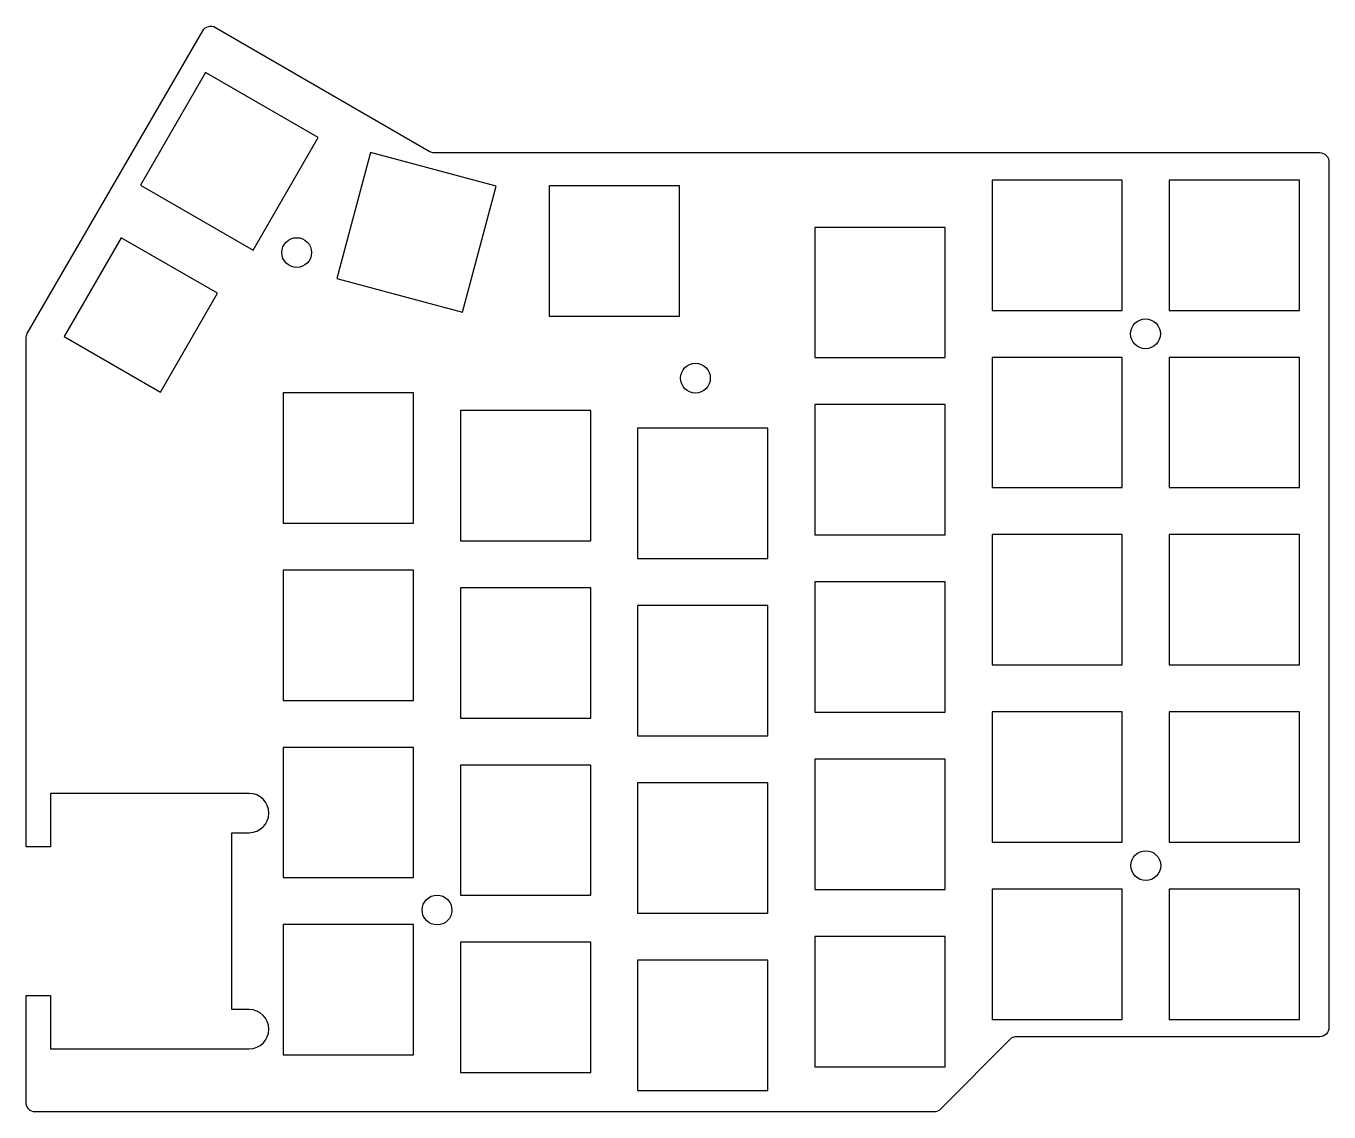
# Model space of a CAD drawing. Header units: millimetres. Extents: x -69 to 71, y -55 to 62.
import ezdxf

# ---------------------------------------------------------------- set-up
doc = ezdxf.new("R2010")
doc.units = ezdxf.units.MM
doc.layers.get('0').update_dxf_attribs({"linetype": 'CONTINUOUS'})

msp = doc.modelspace()

# ---------------------------------------------------------------- linework, layer by layer
msp.add_lwpolyline([(-50.07, 61.58, -0.414214), (-48.7, 61.94), (-25.72, 48.62, 0.132114), (-25.22, 48.48), (70, 48.48, -0.414213), (71, 47.48), (71, -45.53, -0.414213), (70, -46.53), (37.41, -46.53, 0.199429), (36.7, -46.82), (29.24, -54.31, -0.199429), (28.53, -54.61), (-68.07, -54.61, -0.414213), (-69.07, -53.61), (-69.07, -42.11), (-66.45, -42.11), (-66.45, -47.83), (-45.08, -47.83, 1), (-45.08, -43.61), (-46.94, -43.61), (-46.94, -24.6), (-45.08, -24.6, 1), (-45.08, -20.38), (-66.45, -20.38), (-66.45, -26.11), (-69.07, -26.11), (-69.07, 28.5), (-69.07, 28.53, -0.132115), (-68.94, 29.03)], format="xyb", close=True)
for points in [[(-44.66, 37.98), (-37.66, 50.1), (-49.78, 57.1), (-56.78, 44.98)], [(-18.53, 44.86), (-32.05, 48.49), (-35.68, 34.96), (-22.15, 31.34)], [(-12.84, 30.9), (1.16, 30.9), (1.16, 44.9), (-12.84, 44.9)], [(34.78, 31.53), (48.78, 31.53), (48.78, 45.53), (34.78, 45.53)], [(67.83, 31.53), (67.83, 45.53), (53.83, 45.53), (53.83, 31.53)], [(-64.98, 28.72), (-54.63, 22.75), (-48.51, 33.36), (-58.86, 39.33)], [(29.73, 26.45), (29.73, 40.45), (15.73, 40.45), (15.73, 26.45)], [(48.78, 12.48), (48.78, 26.48), (34.78, 26.48), (34.78, 12.48)], [(67.83, 12.48), (67.83, 26.48), (53.83, 26.48), (53.83, 12.48)], [(-41.42, 8.67), (-27.42, 8.67), (-27.42, 22.67), (-41.42, 22.67)], [(29.73, 7.4), (29.73, 21.4), (15.73, 21.4), (15.73, 7.4)], [(-8.37, 6.77), (-8.37, 20.77), (-22.37, 20.77), (-22.37, 6.77)], [(-3.32, 4.86), (10.68, 4.86), (10.68, 18.86), (-3.32, 18.86)], [(34.78, -6.57), (48.78, -6.57), (48.78, 7.43), (34.78, 7.43)], [(67.83, -6.57), (67.83, 7.43), (53.83, 7.43), (53.83, -6.57)], [(-27.42, -10.38), (-27.42, 3.62), (-41.42, 3.62), (-41.42, -10.38)], [(-22.37, -12.28), (-8.37, -12.28), (-8.37, 1.72), (-22.37, 1.72)], [(29.73, -11.65), (29.73, 2.35), (15.73, 2.35), (15.73, -11.65)], [(10.68, -14.19), (10.68, -0.19), (-3.32, -0.19), (-3.32, -14.19)], [(48.78, -25.62), (48.78, -11.62), (34.78, -11.62), (34.78, -25.62)], [(67.83, -25.62), (67.83, -11.62), (53.83, -11.62), (53.83, -25.62)], [(-41.42, -29.43), (-27.42, -29.43), (-27.42, -15.43), (-41.42, -15.43)], [(29.73, -30.7), (29.73, -16.7), (15.73, -16.7), (15.73, -30.7)], [(-8.37, -31.33), (-8.37, -17.33), (-22.37, -17.33), (-22.37, -31.33)], [(10.68, -33.24), (10.68, -19.24), (-3.32, -19.24), (-3.32, -33.24)], [(48.78, -44.67), (48.78, -30.67), (34.78, -30.67), (34.78, -44.67)], [(67.83, -44.67), (67.83, -30.67), (53.83, -30.67), (53.83, -44.67)], [(-27.42, -48.48), (-27.42, -34.48), (-41.42, -34.48), (-41.42, -48.48)], [(-8.37, -50.38), (-8.37, -36.38), (-22.37, -36.38), (-22.37, -50.38)], [(29.73, -49.75), (29.73, -35.75), (15.73, -35.75), (15.73, -49.75)], [(10.68, -52.29), (10.68, -38.29), (-3.32, -38.29), (-3.32, -52.29)]]:
    msp.add_lwpolyline(points, close=True)
for centre in [(-39.98, 37.74, 0), (51.28, 29.01, 0), (2.89, 24.24, 0), (51.31, -28.14, 0), (-24.89, -32.91, 0)]:
    msp.add_circle(centre, 1.6)

doc.saveas('drawing.dxf')
